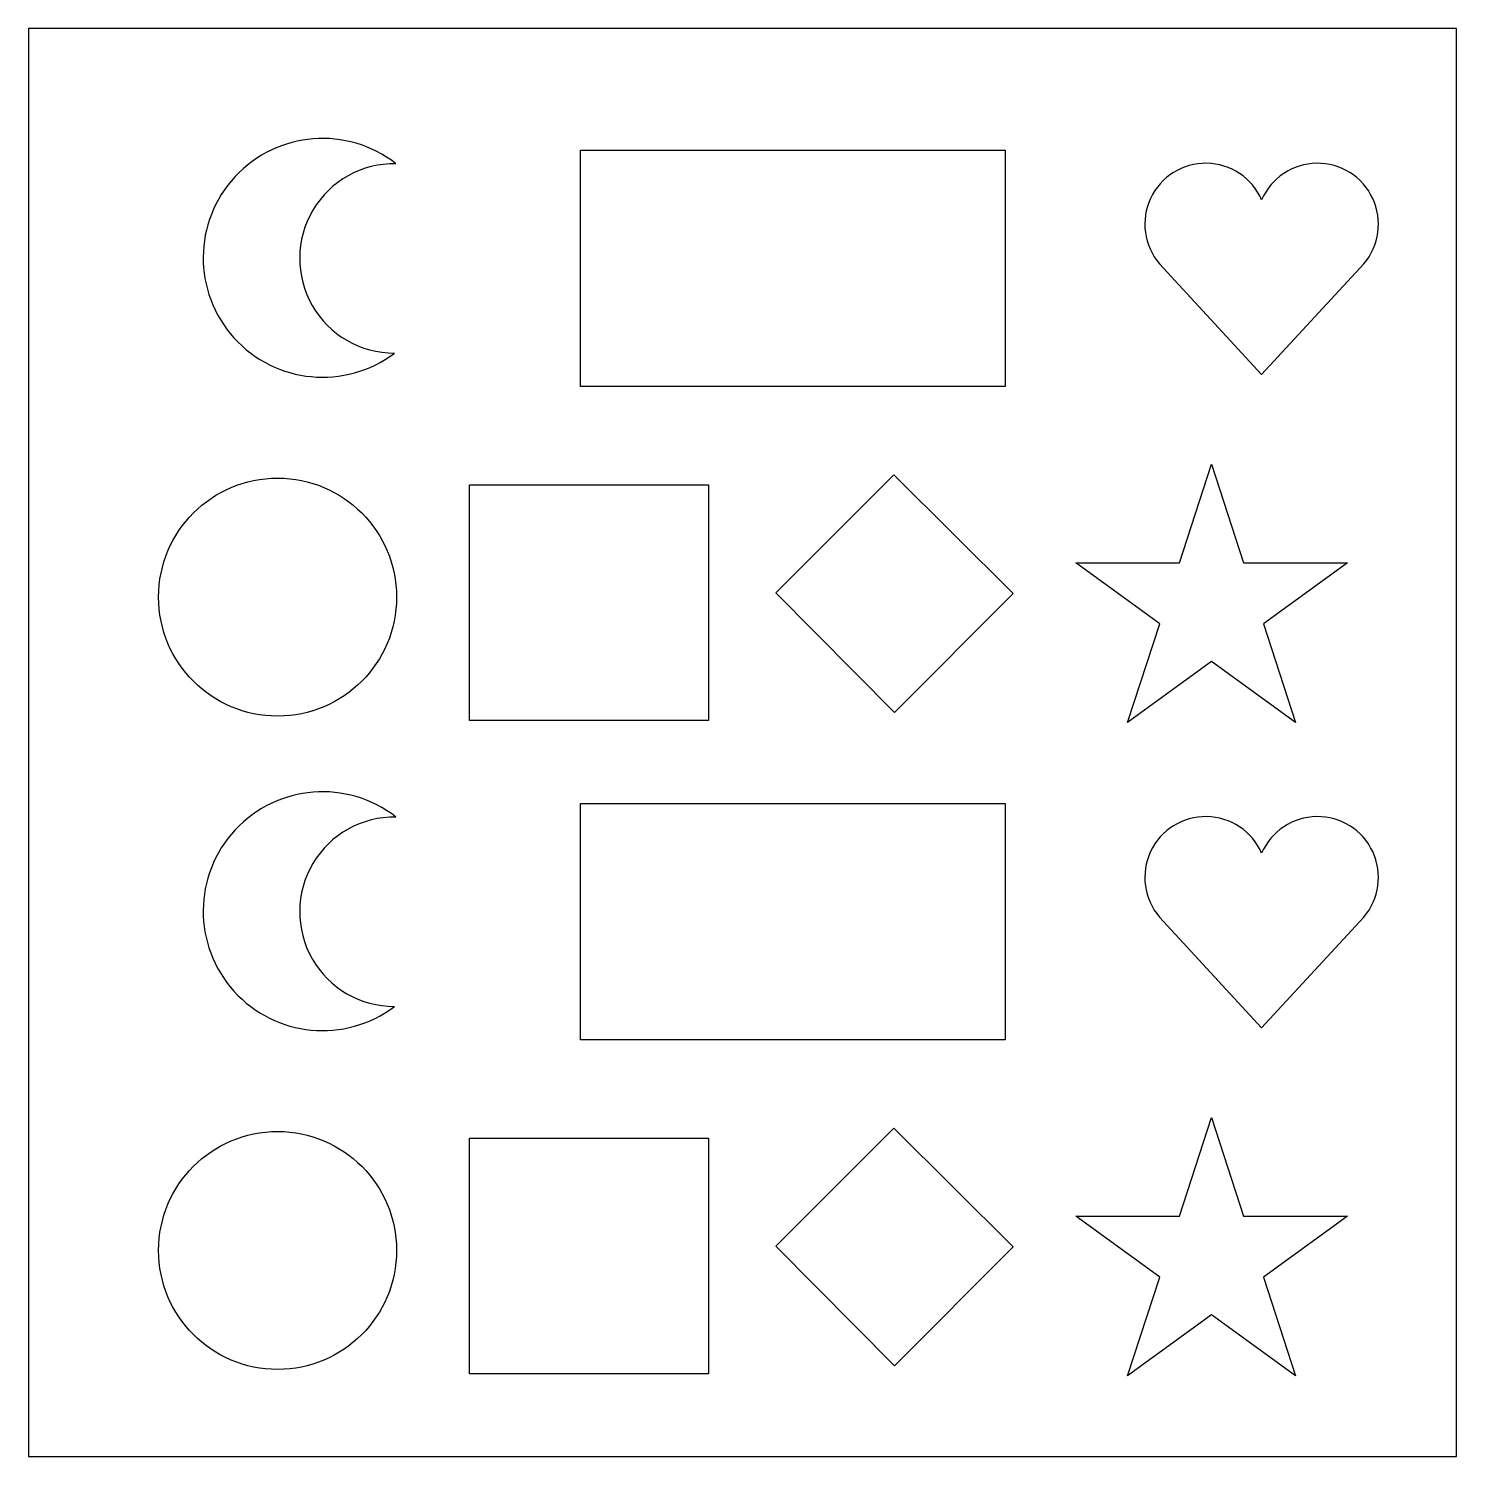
# Model space of a CAD drawing. Header units: inches. Extents: x -5.3 to 24.7, y -9.8 to 20.2.
import ezdxf

# ---------------------------------------------------------------- set-up
doc = ezdxf.new("R2010")
doc.units = ezdxf.units.IN
doc.header["$MEASUREMENT"] = 0

msp = doc.modelspace()

# ---------------------------------------------------------------- linework, layer by layer
for p, q in [((20.653, 12.901), (18.507, 15.229)), ((20.653, 12.901), (22.799, 15.229)), ((18.927, 8.95), (19.6, 11.023)), ((19.6, 11.023), (20.274, 8.95)), ((10.445, 8.32), (12.924, 10.797)), ((12.924, 10.797), (15.43, 8.302)), ((18.511, 7.668), (16.747, 8.95)), ((16.747, 8.95), (18.927, 8.95)), ((20.274, 8.95), (22.454, 8.95)), ((22.454, 8.95), (20.69, 7.668)), ((12.938, 5.801), (10.445, 8.32)), ((15.43, 8.302), (12.938, 5.801)), ((17.837, 5.595), (18.511, 7.668)), ((20.69, 7.668), (21.364, 5.595)), ((19.6, 6.877), (17.837, 5.595)), ((21.364, 5.595), (19.6, 6.877)), ((20.653, -0.826), (18.507, 1.502)), ((20.653, -0.826), (22.799, 1.502)), ((10.445, -5.407), (12.924, -2.929)), ((12.924, -2.929), (15.43, -5.424)), ((18.927, -4.777), (19.6, -2.704)), ((19.6, -2.704), (20.274, -4.777)), ((18.511, -6.058), (16.747, -4.777)), ((16.747, -4.777), (18.927, -4.777)), ((20.274, -4.777), (22.454, -4.777)), ((22.454, -4.777), (20.69, -6.058)), ((12.938, -7.926), (10.445, -5.407)), ((15.43, -5.424), (12.938, -7.926)), ((17.837, -8.131), (18.511, -6.058)), ((20.69, -6.058), (21.364, -8.131)), ((19.6, -6.85), (17.837, -8.131)), ((21.364, -8.131), (19.6, -6.85))]:
    msp.add_line(p, q)
for points in [[(-5.254, -9.828), (24.746, -9.828), (24.746, 20.172), (-5.254, 20.172)], [(6.341, 17.618), (15.261, 17.618), (15.261, 12.652), (6.341, 12.652)], [(4.01, 10.586), (9.033, 10.586), (9.033, 5.637), (4.01, 5.637)], [(6.341, 3.891), (15.261, 3.891), (15.261, -1.075), (6.341, -1.075)], [(4.01, -3.14), (9.033, -3.14), (9.033, -8.089), (4.01, -8.089)]]:
    msp.add_lwpolyline(points, close=True)
for centre in [(-0.022, 8.227), (-0.022, -5.5)]:
    msp.add_circle(centre, 2.5)
for centre, radius, start, end in [((0.923, 15.355), 2.508, 52.0522, 307.0589), ((2.432, 15.343), 1.99, 89.0684, 270.0427), ((19.479, 16.062), 1.28, 23.4908, 220.6252), ((21.827, 16.062), 1.28, 319.3748, 156.5092), ((0.923, 1.628), 2.508, 52.0522, 307.0589), ((2.432, 1.616), 1.99, 89.0684, 270.0427), ((19.479, 2.336), 1.28, 23.4908, 220.6252), ((21.827, 2.336), 1.28, 319.3748, 156.5092)]:
    msp.add_arc(centre, radius, start, end)

doc.saveas('drawing.dxf')
